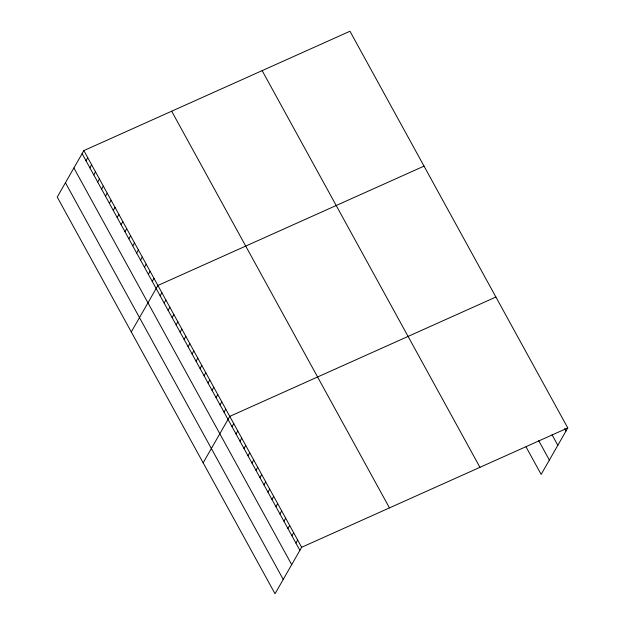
<?xml version="1.0" encoding="UTF-8"?>
<svg xmlns="http://www.w3.org/2000/svg" width="625" height="625" viewBox="0 0 625 625"><rect width="100%" height="100%" fill="white"/><g stroke="black" fill="none" stroke-linecap="round" stroke-linejoin="round"><path stroke-width="0.94" d="M83.844 150.594L57.227 197.062L275.031 593.75L301.641 547.281L567.773 427.938L349.969 31.25L83.844 150.594L301.641 547.281M85.992 160.734L87.742 157.695M89.891 167.836L91.633 164.789M93.789 174.93L95.531 171.891M97.688 182.031L99.43 178.984M101.586 189.133L103.328 186.086M105.484 196.227L107.227 193.188M109.383 203.328L111.125 200.281M113.281 210.422L115.023 207.383M117.18 217.523L118.922 214.477M121.07 224.625L122.82 221.578M124.969 231.719L126.711 228.68M128.867 238.82L130.609 235.773M132.766 245.914L134.508 242.875M136.664 253.016L138.406 249.977M140.562 260.117L142.305 257.07M144.461 267.211L146.203 264.172M148.359 274.312L150.102 271.266M152.25 281.414L154 278.367M131.281 331.938L157.891 285.469L424.023 166.125M160.141 295.781L161.891 292.742M164.141 303.055L165.883 300.008M168.133 310.328L169.875 307.281M172.125 317.602L173.867 314.555M176.117 324.875L177.859 321.828M180.109 332.141L181.852 329.102M184.102 339.414L185.844 336.375M188.094 346.688L189.836 343.648M192.086 353.961L193.828 350.922M196.078 361.234L197.828 358.188M200.078 368.508L201.82 365.461M204.07 375.781L205.812 372.734M208.062 383.055L209.805 380.008M212.055 390.328L213.797 387.281M216.047 397.594L217.789 394.555M220.039 404.867L221.781 401.828M224.031 412.141L225.773 409.102M203.156 462.844L229.766 416.375L495.898 297.031M232.016 426.688L233.766 423.641M236.016 433.961L237.758 430.914M240.008 441.234L241.75 438.188M244 448.508L245.742 445.461M247.992 455.781L249.734 452.734M251.984 463.047L253.727 460.008M255.977 470.32L257.719 467.281M259.969 477.594L261.711 474.555M263.961 484.867L265.703 481.828M267.953 492.141L269.703 489.094M271.953 499.414L273.695 496.367M275.945 506.687L277.688 503.641M279.938 513.961L281.68 510.914M283.93 521.227L285.672 518.188M287.922 528.5L289.664 525.461M291.914 535.773L293.656 532.734M295.906 543.047L297.648 540.008M567.773 427.938L541.156 474.406L526.07 446.93M564.703 428.555L566.031 430.977M552.055 434.805L557.82 445.312M538.719 440.68L549.367 460.078M262.148 70.633L479.953 467.32M171.664 111.211L389.469 507.891M82.102 153.633L299.898 550.32M73.891 167.969L291.695 564.648M65.438 182.734L283.234 579.422"/></g></svg>
